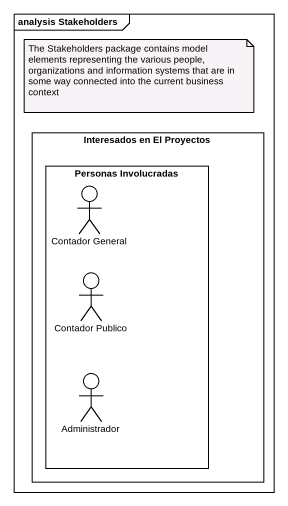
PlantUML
@startuml
mainframe analysis Stakeholders
rectangle "Interesados en El Proyectos" as Interesados_en_El_Proyectos {
  rectangle "Personas Involucradas" as Personas_Involucradas {
    actor "Contador General" as Contador_General
    actor "Contador Publico" as Contador_Publico
    actor Administrador
  }
}
note as N1
  The Stakeholders package contains model elements representing the various people, organizations and information systems that are in some way connected into the current business context
end note
@enduml
